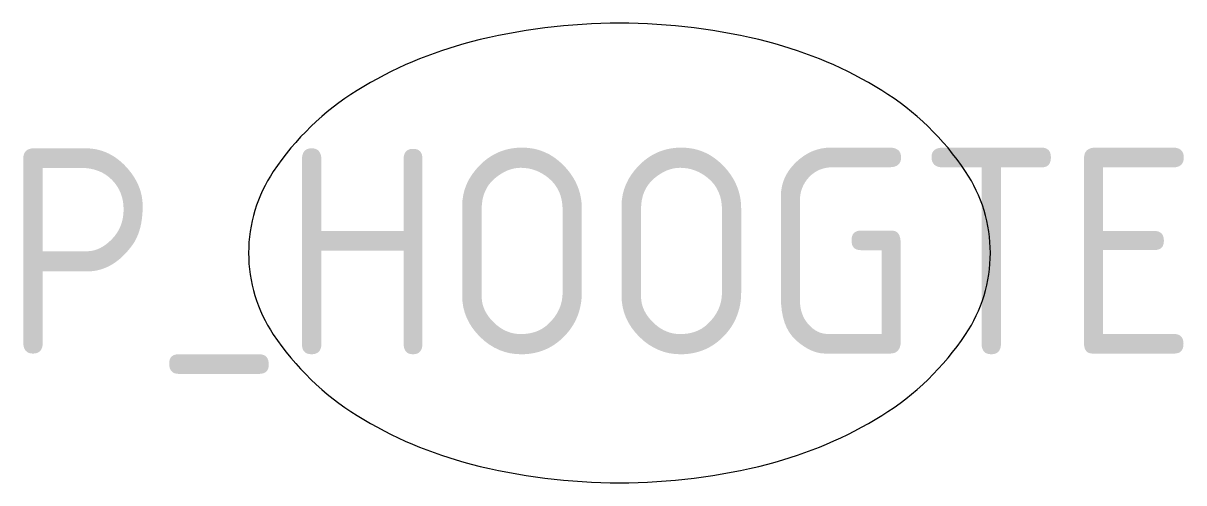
# Model space of a CAD drawing. Extents: x -10.4 to 9.3, y -3.9 to 3.9.
import ezdxf
from ezdxf.enums import TextEntityAlignment as Align

# ---------------------------------------------------------------- set-up
doc = ezdxf.new("R2010")
doc.units = 0
doc.layers.get('0').update_dxf_attribs({"linetype": 'CONTINUOUS'})
doc.styles.get("Standard").update_dxf_attribs({"font": 'iso8.shx'})

msp = doc.modelspace()

# ---------------------------------------------------------------- linework, layer by layer
msp.add_lwpolyline([(-6.564, 0.006, 0.148256), (-6.145, -1.378, 0.107113), (-4.721, -2.755, 0.076078), (-2.786, -3.581, 0.06296), (-0.269, -3.899, 0.06296), (2.248, -3.581, 0.076078), (4.182, -2.755, 0.107113), (5.606, -1.378, 0.148256), (6.026, 0.006, 0.148256), (5.606, 1.39, 0.107113), (4.182, 2.767, 0.076078), (2.248, 3.593, 0.06296), (-0.269, 3.911, 0.06296), (-2.786, 3.593, 0.076078), (-4.721, 2.767, 0.107113), (-6.145, 1.39, 0.148256)], format="xyb", close=True)

# ---------------------------------------------------------------- texts
msp.add_attdef('P_HOOGTE', text='xx', height=3.5).set_placement((-0.597, -0.126), align=Align.MIDDLE)

doc.saveas('drawing.dxf')
